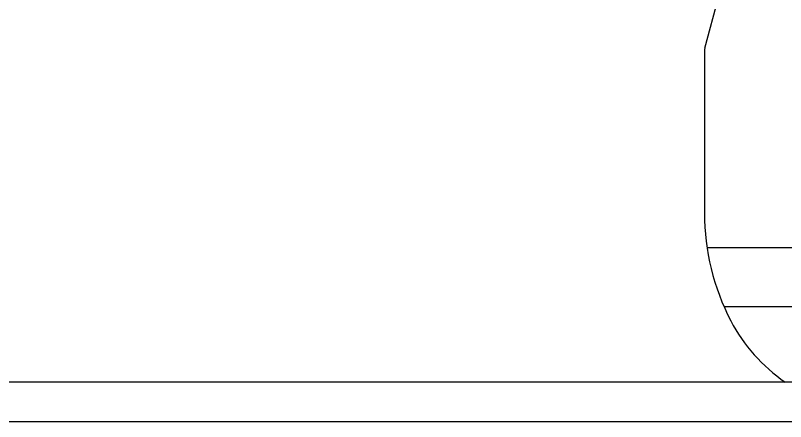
# Model space of a CAD drawing. Header units: millimetres. Extents: x 17046 to 32328, y 18593 to 29476.
# Drawn here: x 17595.89 to 17608.92, y 18976.66 to 18983.53 of the extents above; entities that cross this region are included whole.
import ezdxf

# ---------------------------------------------------------------- set-up
doc = ezdxf.new("R2010")
doc.units = ezdxf.units.MM
doc.header["$LTSCALE"] = 5
doc.layers.add('UNIT', color=6, linetype='Continuous')

msp = doc.modelspace()

# ---------------------------------------------------------------- linework, layer by layer
at = {"layer": 'UNIT'}
for p, q in [((17607.5523, 18982.9726), (17607.8034, 18983.9142)), ((17607.5456, 18982.9219), (17607.5456, 18980.1809)), ((17607.5886, 18979.6008), (17609.8013, 18979.6008)), ((17611.0513, 18978.6008), (17607.8766, 18978.6008)), ((17609.77, 18977.3281), (17573.8645, 18977.3281)), ((17331.9452, 18976.6588), (17615.4393, 18976.6588))]:
    msp.add_line(p, q, dxfattribs=at)
for centre, radius, start, end in [((17607.7425, 18982.9219), 0.1969, 165.06858, 180), ((17611.4826, 18980.1809), 3.937, 180, 207.50184), ((17610.5048, 18979.6719), 2.8346, 207.50184, 235.77552)]:
    msp.add_arc(centre, radius, start, end, dxfattribs=at)

doc.saveas('drawing.dxf')
